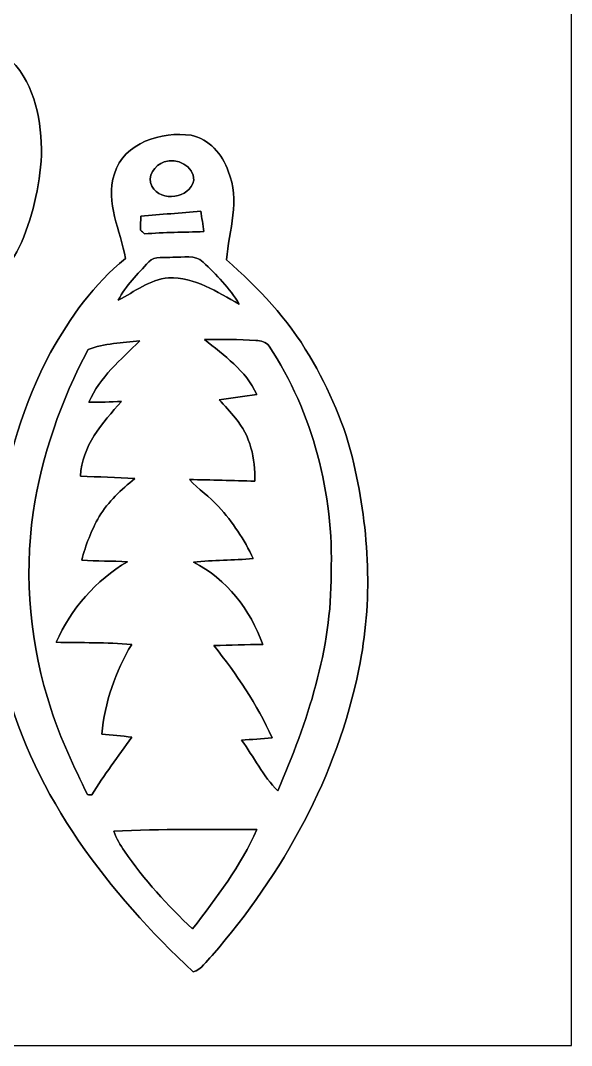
# Model space of a CAD drawing. Header units: centimetres. Extents: x -16.8 to 16.8, y -16.7 to 16.7.
# Drawn here: x 6.68 to 16.77, y -16.67 to 2.1 of the extents above; entities that cross this region are included whole.
import ezdxf

# ---------------------------------------------------------------- set-up
doc = ezdxf.new("R2010")
doc.units = ezdxf.units.CM
doc.header["$MEASUREMENT"] = 0
doc.layers.add('Layer 1', color=7, linetype='Continuous')

msp = doc.modelspace()

# ---------------------------------------------------------------- linework, layer by layer
at = {"layer": 'Layer 1', "color": 7}
for points, knots in [([(-16.77458, 16.66875), (-16.77458, 16.66875), (16.77458, 16.66875), (16.77458, 16.66875), (16.77458, 16.66875), (16.77458, 16.66875), (16.77458, -16.66875), (16.77458, -16.66875), (16.77458, -16.66875), (16.77458, -16.66875), (-16.77458, -16.66875), (-16.77458, -16.66875), (-16.77458, -16.66875), (-16.77458, -16.66875), (-16.77458, 16.66875), (-16.77458, 16.66875), (-16.77458, 16.66875), (-16.77458, 16.66875), (-16.77458, 16.66875), (-16.77458, 16.66875)], [0, 0, 0, 0, 0.16666667, 0.16666667, 0.16666667, 0.16666667, 0.33333333, 0.33333333, 0.33333333, 0.33333333, 0.5, 0.5, 0.5, 0.5, 0.66666667, 0.66666667, 0.66666667, 0.66666667, 1, 1, 1, 1]), ([(2.84692, 7.80697), (2.53224, 7.52193), (2.50578, 7.07355), (2.41229, 6.68655), (2.41229, 6.68655), (2.41759, 6.54861), (2.3054, 6.47594), (2.22074, 6.39374), (2.22074, 6.39374), (2.29341, 6.03038), (2.35126, 5.6642), (2.40136, 5.29731), (2.40136, 5.29731), (2.41371, 4.93818), (2.29835, 4.59246), (2.2479, 4.24004), (2.2479, 4.24004), (2.11843, 3.59481), (2.02494, 2.94323), (1.90253, 2.29694), (1.90253, 2.29694), (1.88948, 2.21933), (1.85596, 2.13395), (1.76953, 2.11667), (1.76953, 2.11667), (1.03187, 1.91064), (0.21837, 1.80799), (-0.39934, 1.31692), (-0.39934, 1.31692), (-1.05445, 0.56621), (-1.25342, -0.55704), (-0.93169, -1.49613), (-0.93169, -1.49613), (-0.51823, -2.47932), (0.5401, -3.11115), (1.59385, -3.10374), (1.59385, -3.10374), (1.64994, -3.1048), (1.73426, -3.1242), (1.73531, -3.1937), (1.73531, -3.1937), (1.76565, -3.92606), (1.81822, -4.66019), (1.95439, -5.38162), (1.95439, -5.38162), (2.06022, -5.92914), (2.21368, -6.48547), (2.54917, -6.9409), (2.54917, -6.9409), (2.75696, -7.17621), (3.08257, -7.37341), (3.40431, -7.24958), (3.40431, -7.24958), (3.74862, -7.09789), (3.90631, -6.7243), (4.0319, -6.39304), (4.0319, -6.39304), (4.32717, -5.43877), (4.3882, -4.43089), (4.39526, -3.43782), (4.39526, -3.43782), (4.30248, -3.23956), (4.53249, -3.18311), (4.65808, -3.17288), (4.65808, -3.17288), (5.20735, -3.06634), (5.7725, -2.93299), (6.23288, -2.59821), (6.23288, -2.59821), (6.40927, -2.45428), (6.54967, -2.26836), (6.64845, -2.0634), (6.64845, -2.0634), (6.90104, -1.53282), (7.02204, -0.94862), (7.06402, -0.36513), (7.06402, -0.36513), (7.05626, 0.24553), (6.95854, 0.90417), (6.51228, 1.36102), (6.51228, 1.36102), (6.02862, 1.8221), (5.38445, 2.07716), (4.74345, 2.2285), (4.74345, 2.2285), (4.62562, 2.27577), (4.38079, 2.23696), (4.36704, 2.42041), (4.36704, 2.42041), (4.20758, 3.29142), (4.06012, 4.1656), (3.9183, 5.03978), (3.9183, 5.03978), (3.931, 5.52838), (4.00826, 6.01557), (3.99521, 6.50593), (3.99521, 6.50593), (3.92324, 6.55461), (3.83081, 6.58812), (3.78813, 6.66785), (3.78813, 6.66785), (3.66324, 7.04815), (3.59092, 7.48065), (3.28683, 7.76676), (3.28683, 7.76676), (3.17676, 7.88035), (2.96686, 7.92939), (2.84692, 7.80697), (2.84692, 7.80697), (2.84692, 7.80697), (2.84692, 7.80697), (2.84692, 7.80697)], [0, 0, 0, 0, 0.03448276, 0.03448276, 0.03448276, 0.03448276, 0.06896552, 0.06896552, 0.06896552, 0.06896552, 0.10344828, 0.10344828, 0.10344828, 0.10344828, 0.13793103, 0.13793103, 0.13793103, 0.13793103, 0.17241379, 0.17241379, 0.17241379, 0.17241379, 0.20689655, 0.20689655, 0.20689655, 0.20689655, 0.24137931, 0.24137931, 0.24137931, 0.24137931, 0.27586207, 0.27586207, 0.27586207, 0.27586207, 0.31034483, 0.31034483, 0.31034483, 0.31034483, 0.34482759, 0.34482759, 0.34482759, 0.34482759, 0.37931034, 0.37931034, 0.37931034, 0.37931034, 0.4137931, 0.4137931, 0.4137931, 0.4137931, 0.44827586, 0.44827586, 0.44827586, 0.44827586, 0.48275862, 0.48275862, 0.48275862, 0.48275862, 0.51724138, 0.51724138, 0.51724138, 0.51724138, 0.55172414, 0.55172414, 0.55172414, 0.55172414, 0.5862069, 0.5862069, 0.5862069, 0.5862069, 0.62068966, 0.62068966, 0.62068966, 0.62068966, 0.65517241, 0.65517241, 0.65517241, 0.65517241, 0.68965517, 0.68965517, 0.68965517, 0.68965517, 0.72413793, 0.72413793, 0.72413793, 0.72413793, 0.75862069, 0.75862069, 0.75862069, 0.75862069, 0.79310345, 0.79310345, 0.79310345, 0.79310345, 0.82758621, 0.82758621, 0.82758621, 0.82758621, 0.86206897, 0.86206897, 0.86206897, 0.86206897, 0.89655172, 0.89655172, 0.89655172, 0.89655172, 0.93103448, 0.93103448, 0.93103448, 0.93103448, 1, 1, 1, 1]), ([(8.39858, -0.70944), (8.22219, -1.24072), (8.51323, -1.74554), (8.59931, -2.26025), (8.59931, -2.26025), (8.02287, -2.72486), (7.58719, -3.34045), (7.22771, -3.9818), (7.22771, -3.9818), (6.73065, -4.91031), (6.42937, -5.93408), (6.26533, -6.97195), (6.26533, -6.97195), (6.08718, -7.98795), (6.13445, -9.04311), (6.39339, -10.04111), (6.39339, -10.04111), (6.9342, -12.11968), (8.29874, -13.87722), (9.84321, -15.3229), (9.84321, -15.3229), (9.99314, -15.2721), (10.08345, -15.12923), (10.18752, -15.02022), (10.18752, -15.02022), (11.48609, -13.52479), (12.48586, -11.73057), (12.87709, -9.77688), (12.87709, -9.77688), (13.13603, -8.53828), (13.07077, -7.24535), (12.78361, -6.01804), (12.78361, -6.01804), (12.62839, -5.31848), (12.33382, -4.65808), (11.97187, -4.04248), (11.97187, -4.04248), (11.57887, -3.36656), (11.03312, -2.79717), (10.45104, -2.28141), (10.45104, -2.28141), (10.49867, -1.74554), (10.7061, -1.18498), (10.48314, -0.66252), (10.48314, -0.66252), (10.37872, -0.3496), (10.13389, -0.07126), (9.80299, -0.00282), (9.80299, -0.00282), (9.2643, 0.07338), (8.57215, -0.13264), (8.39858, -0.70944), (8.39858, -0.70944), (8.39858, -0.70944), (8.39858, -0.70944), (8.39858, -0.70944)], [0, 0, 0, 0, 0.06666667, 0.06666667, 0.06666667, 0.06666667, 0.13333333, 0.13333333, 0.13333333, 0.13333333, 0.2, 0.2, 0.2, 0.2, 0.26666667, 0.26666667, 0.26666667, 0.26666667, 0.33333333, 0.33333333, 0.33333333, 0.33333333, 0.4, 0.4, 0.4, 0.4, 0.46666667, 0.46666667, 0.46666667, 0.46666667, 0.53333333, 0.53333333, 0.53333333, 0.53333333, 0.6, 0.6, 0.6, 0.6, 0.66666667, 0.66666667, 0.66666667, 0.66666667, 0.73333333, 0.73333333, 0.73333333, 0.73333333, 0.8, 0.8, 0.8, 0.8, 0.86666667, 0.86666667, 0.86666667, 0.86666667, 1, 1, 1, 1]), ([(9.3091, -0.4886), (9.53911, -0.40428), (9.85767, -0.56797), (9.85449, -0.82621), (9.85449, -0.82621), (9.77124, -1.1624), (9.26112, -1.23754), (9.08367, -0.93451), (9.08367, -0.93451), (8.98137, -0.75494), (9.13871, -0.54928), (9.3091, -0.4886)], [0, 0, 0, 0, 0.25, 0.25, 0.25, 0.25, 0.5, 0.5, 0.5, 0.5, 1, 1, 1, 1]), ([(8.88224, -1.48096), (9.24807, -1.45344), (9.61425, -1.42593), (9.97973, -1.3903), (9.97973, -1.3903), (10.00231, -1.51483), (10.01712, -1.64006), (10.03406, -1.76636), (10.03406, -1.76636), (9.67246, -1.78047), (9.31051, -1.77553), (8.95032, -1.8094), (8.95032, -1.8094), (8.92492, -1.78541), (8.90023, -1.76142), (8.87554, -1.73814), (8.87554, -1.73814), (8.87695, -1.65206), (8.87942, -1.56633), (8.88224, -1.48096)], [0, 0, 0, 0, 0.16666667, 0.16666667, 0.16666667, 0.16666667, 0.33333333, 0.33333333, 0.33333333, 0.33333333, 0.5, 0.5, 0.5, 0.5, 0.66666667, 0.66666667, 0.66666667, 0.66666667, 1, 1, 1, 1]), ([(9.02617, -2.32234), (9.13765, -2.20063), (9.32674, -2.25637), (9.47102, -2.23203), (9.47102, -2.23203), (9.65059, -2.24861), (9.87848, -2.17805), (10.02277, -2.32481), (10.02277, -2.32481), (10.26971, -2.55482), (10.50854, -2.80282), (10.68423, -3.09351), (10.68423, -3.09351), (10.28065, -2.87373), (9.87072, -2.59962), (9.38953, -2.61303), (9.38953, -2.61303), (9.04028, -2.64195), (8.76688, -2.86667), (8.46949, -3.02331), (8.46949, -3.02331), (8.6039, -2.75378), (8.8265, -2.54282), (9.02617, -2.32234)], [0, 0, 0, 0, 0.14285714, 0.14285714, 0.14285714, 0.14285714, 0.28571429, 0.28571429, 0.28571429, 0.28571429, 0.42857143, 0.42857143, 0.42857143, 0.42857143, 0.57142857, 0.57142857, 0.57142857, 0.57142857, 0.71428571, 0.71428571, 0.71428571, 0.71428571, 1, 1, 1, 1]), ([(10.04605, -3.7398), (10.36108, -3.73697), (10.67576, -3.74191), (10.99079, -3.75849), (10.99079, -3.75849), (11.07969, -3.76379), (11.18129, -3.78178), (11.23386, -3.86292), (11.23386, -3.86292), (12.03537, -5.0867), (12.42236, -6.56661), (12.36839, -8.02569), (12.36839, -8.02569), (12.38215, -9.41282), (11.93482, -10.74773), (11.39155, -12.00714), (11.39155, -12.00714), (11.12202, -11.73551), (10.95269, -11.38308), (10.72691, -11.07722), (10.72691, -11.07722), (10.91212, -11.06276), (11.10051, -11.05853), (11.28571, -11.03524), (11.28571, -11.03524), (11.0169, -10.42176), (10.63237, -9.87037), (10.22209, -9.34508), (10.22209, -9.34508), (10.51948, -9.33591), (10.81758, -9.33097), (11.11567, -9.32533), (11.11567, -9.32533), (10.89166, -8.69174), (10.45422, -8.12518), (9.84814, -7.81826), (9.84814, -7.81826), (10.21115, -7.77981), (10.57734, -7.78581), (10.9414, -7.753), (10.9414, -7.753), (10.77771, -7.40798), (10.56428, -7.08413), (10.30676, -6.80261), (10.30676, -6.80261), (10.14342, -6.62093), (9.94022, -6.483), (9.77124, -6.30767), (9.77124, -6.30767), (10.17199, -6.30943), (10.57169, -6.3306), (10.9728, -6.33377), (10.9728, -6.33377), (10.98303, -5.92808), (10.88672, -5.49945), (10.61791, -5.18442), (10.61791, -5.18442), (10.52301, -5.06589), (10.41823, -4.95618), (10.31663, -4.84434), (10.31663, -4.84434), (10.54664, -4.81118), (10.7756, -4.77908), (11.00631, -4.74733), (11.00631, -4.74733), (10.80311, -4.31024), (10.40906, -4.0319), (10.04605, -3.7398)], [0, 0, 0, 0, 0.05555556, 0.05555556, 0.05555556, 0.05555556, 0.11111111, 0.11111111, 0.11111111, 0.11111111, 0.16666667, 0.16666667, 0.16666667, 0.16666667, 0.22222222, 0.22222222, 0.22222222, 0.22222222, 0.27777778, 0.27777778, 0.27777778, 0.27777778, 0.33333333, 0.33333333, 0.33333333, 0.33333333, 0.38888889, 0.38888889, 0.38888889, 0.38888889, 0.44444444, 0.44444444, 0.44444444, 0.44444444, 0.5, 0.5, 0.5, 0.5, 0.55555556, 0.55555556, 0.55555556, 0.55555556, 0.61111111, 0.61111111, 0.61111111, 0.61111111, 0.66666667, 0.66666667, 0.66666667, 0.66666667, 0.72222222, 0.72222222, 0.72222222, 0.72222222, 0.77777778, 0.77777778, 0.77777778, 0.77777778, 0.83333333, 0.83333333, 0.83333333, 0.83333333, 0.88888889, 0.88888889, 0.88888889, 0.88888889, 1, 1, 1, 1]), ([(7.91386, -3.92748), (8.20773, -3.81282), (8.54569, -3.80189), (8.86178, -3.76943), (8.86178, -3.76943), (8.515, -4.1081), (8.12941, -4.4323), (7.92974, -4.88668), (7.92974, -4.88668), (8.12906, -4.89797), (8.32767, -4.88139), (8.52734, -4.87856), (8.52734, -4.87856), (8.17951, -5.26874), (7.79639, -5.69172), (7.77628, -6.24417), (7.77628, -6.24417), (8.10683, -6.25898), (8.43844, -6.26428), (8.769, -6.28932), (8.769, -6.28932), (8.52523, -6.49252), (8.28252, -6.71019), (8.11706, -6.98465), (8.11706, -6.98465), (7.97489, -7.23371), (7.87294, -7.50429), (7.79815, -7.78051), (7.79815, -7.78051), (8.07685, -7.80097), (8.3566, -7.79886), (8.636, -7.81015), (8.636, -7.81015), (8.05639, -8.14811), (7.60236, -8.67481), (7.32896, -9.28511), (7.32896, -9.28511), (7.79039, -9.29711), (8.25324, -9.28652), (8.71396, -9.32568), (8.71396, -9.32568), (8.41304, -9.82451), (8.22184, -10.38542), (8.16751, -10.9661), (8.16751, -10.9661), (8.34884, -10.98409), (8.53334, -10.99785), (8.71502, -11.02466), (8.71502, -11.02466), (8.46808, -11.37461), (8.20879, -11.7161), (7.98266, -12.08017), (7.98266, -12.08017), (7.96219, -12.07876), (7.92162, -12.07629), (7.90152, -12.07488), (7.90152, -12.07488), (7.65916, -11.5637), (7.40516, -11.05606), (7.23794, -10.51384), (7.23794, -10.51384), (6.85588, -9.35814), (6.73523, -8.11389), (6.91056, -6.90845), (6.91056, -6.90845), (7.06649, -5.86705), (7.41962, -4.85458), (7.91386, -3.92748)], [0, 0, 0, 0, 0.05555556, 0.05555556, 0.05555556, 0.05555556, 0.11111111, 0.11111111, 0.11111111, 0.11111111, 0.16666667, 0.16666667, 0.16666667, 0.16666667, 0.22222222, 0.22222222, 0.22222222, 0.22222222, 0.27777778, 0.27777778, 0.27777778, 0.27777778, 0.33333333, 0.33333333, 0.33333333, 0.33333333, 0.38888889, 0.38888889, 0.38888889, 0.38888889, 0.44444444, 0.44444444, 0.44444444, 0.44444444, 0.5, 0.5, 0.5, 0.5, 0.55555556, 0.55555556, 0.55555556, 0.55555556, 0.61111111, 0.61111111, 0.61111111, 0.61111111, 0.66666667, 0.66666667, 0.66666667, 0.66666667, 0.72222222, 0.72222222, 0.72222222, 0.72222222, 0.77777778, 0.77777778, 0.77777778, 0.77777778, 0.83333333, 0.83333333, 0.83333333, 0.83333333, 0.88888889, 0.88888889, 0.88888889, 0.88888889, 1, 1, 1, 1]), ([(8.38447, -12.74727), (9.25724, -12.694), (10.13284, -12.72117), (11.00737, -12.71482), (11.00737, -12.71482), (10.71562, -13.37874), (10.26689, -13.96083), (9.83121, -14.5355), (9.83121, -14.5355), (9.37154, -14.10123), (8.93833, -13.63486), (8.58485, -13.10957), (8.58485, -13.10957), (8.50018, -12.9988), (8.43386, -12.87674), (8.38447, -12.74727)], [0, 0, 0, 0, 0.2, 0.2, 0.2, 0.2, 0.4, 0.4, 0.4, 0.4, 0.6, 0.6, 0.6, 0.6, 1, 1, 1, 1])]:
    msp.add_open_spline(points, degree=3, knots=knots, dxfattribs=at)
at = {"layer": 'Layer 1', "color": 251}
for points, knots in [([(2.84692, 7.80697), (2.96686, 7.92939), (3.17676, 7.88035), (3.28683, 7.76676), (3.28683, 7.76676), (3.59092, 7.48065), (3.66324, 7.04815), (3.78813, 6.66785), (3.78813, 6.66785), (3.83081, 6.58812), (3.92324, 6.55461), (3.99521, 6.50593), (3.99521, 6.50593), (4.00826, 6.01557), (3.931, 5.52838), (3.9183, 5.03978), (3.9183, 5.03978), (4.06012, 4.1656), (4.20758, 3.29142), (4.36704, 2.42041), (4.36704, 2.42041), (4.38079, 2.23696), (4.62562, 2.27577), (4.74345, 2.2285), (4.74345, 2.2285), (5.38445, 2.07716), (6.02862, 1.8221), (6.51228, 1.36102), (6.51228, 1.36102), (6.95854, 0.90417), (7.05626, 0.24553), (7.06402, -0.36513), (7.06402, -0.36513), (7.02204, -0.94862), (6.90104, -1.53282), (6.64845, -2.0634), (6.64845, -2.0634), (6.54967, -2.26836), (6.40927, -2.45428), (6.23288, -2.59821), (6.23288, -2.59821), (5.7725, -2.93299), (5.20735, -3.06634), (4.65808, -3.17288), (4.65808, -3.17288), (4.53249, -3.18311), (4.30248, -3.23956), (4.39526, -3.43782), (4.39526, -3.43782), (4.3882, -4.43089), (4.32717, -5.43877), (4.0319, -6.39304), (4.0319, -6.39304), (3.90631, -6.7243), (3.74862, -7.09789), (3.40431, -7.24958), (3.40431, -7.24958), (3.08257, -7.37341), (2.75696, -7.17621), (2.54917, -6.9409), (2.54917, -6.9409), (2.21368, -6.48547), (2.06022, -5.92914), (1.95439, -5.38162), (1.95439, -5.38162), (1.81822, -4.66019), (1.76565, -3.92606), (1.73531, -3.1937), (1.73531, -3.1937), (1.73426, -3.1242), (1.64994, -3.1048), (1.59385, -3.10374), (1.59385, -3.10374), (0.5401, -3.11115), (-0.51823, -2.47932), (-0.93169, -1.49613), (-0.93169, -1.49613), (-1.25342, -0.55704), (-1.05445, 0.56621), (-0.39934, 1.31692), (-0.39934, 1.31692), (0.21837, 1.80799), (1.03187, 1.91064), (1.76953, 2.11667), (1.76953, 2.11667), (1.85596, 2.13395), (1.88948, 2.21933), (1.90253, 2.29694), (1.90253, 2.29694), (2.02494, 2.94323), (2.11843, 3.59481), (2.2479, 4.24004), (2.2479, 4.24004), (2.29835, 4.59246), (2.41371, 4.93818), (2.40136, 5.29731), (2.40136, 5.29731), (2.35126, 5.6642), (2.29341, 6.03038), (2.22074, 6.39374), (2.22074, 6.39374), (2.3054, 6.47594), (2.41759, 6.54861), (2.41229, 6.68655), (2.41229, 6.68655), (2.50578, 7.07355), (2.53224, 7.52193), (2.84692, 7.80697), (2.84692, 7.80697), (2.84692, 7.80697), (2.84692, 7.80697), (2.84692, 7.80697)], [0, 0, 0, 0, 0.03448276, 0.03448276, 0.03448276, 0.03448276, 0.06896552, 0.06896552, 0.06896552, 0.06896552, 0.10344828, 0.10344828, 0.10344828, 0.10344828, 0.13793103, 0.13793103, 0.13793103, 0.13793103, 0.17241379, 0.17241379, 0.17241379, 0.17241379, 0.20689655, 0.20689655, 0.20689655, 0.20689655, 0.24137931, 0.24137931, 0.24137931, 0.24137931, 0.27586207, 0.27586207, 0.27586207, 0.27586207, 0.31034483, 0.31034483, 0.31034483, 0.31034483, 0.34482759, 0.34482759, 0.34482759, 0.34482759, 0.37931034, 0.37931034, 0.37931034, 0.37931034, 0.4137931, 0.4137931, 0.4137931, 0.4137931, 0.44827586, 0.44827586, 0.44827586, 0.44827586, 0.48275862, 0.48275862, 0.48275862, 0.48275862, 0.51724138, 0.51724138, 0.51724138, 0.51724138, 0.55172414, 0.55172414, 0.55172414, 0.55172414, 0.5862069, 0.5862069, 0.5862069, 0.5862069, 0.62068966, 0.62068966, 0.62068966, 0.62068966, 0.65517241, 0.65517241, 0.65517241, 0.65517241, 0.68965517, 0.68965517, 0.68965517, 0.68965517, 0.72413793, 0.72413793, 0.72413793, 0.72413793, 0.75862069, 0.75862069, 0.75862069, 0.75862069, 0.79310345, 0.79310345, 0.79310345, 0.79310345, 0.82758621, 0.82758621, 0.82758621, 0.82758621, 0.86206897, 0.86206897, 0.86206897, 0.86206897, 0.89655172, 0.89655172, 0.89655172, 0.89655172, 0.93103448, 0.93103448, 0.93103448, 0.93103448, 1, 1, 1, 1]), ([(8.39858, -0.70944), (8.57215, -0.13264), (9.2643, 0.07338), (9.80299, -0.00282), (9.80299, -0.00282), (10.13389, -0.07126), (10.37872, -0.3496), (10.48314, -0.66252), (10.48314, -0.66252), (10.7061, -1.18498), (10.49867, -1.74554), (10.45104, -2.28141), (10.45104, -2.28141), (11.03312, -2.79717), (11.57887, -3.36656), (11.97187, -4.04248), (11.97187, -4.04248), (12.33382, -4.65808), (12.62839, -5.31848), (12.78361, -6.01804), (12.78361, -6.01804), (13.07077, -7.24535), (13.13603, -8.53828), (12.87709, -9.77688), (12.87709, -9.77688), (12.48586, -11.73057), (11.48609, -13.52479), (10.18752, -15.02022), (10.18752, -15.02022), (10.08345, -15.12923), (9.99314, -15.2721), (9.84321, -15.3229), (9.84321, -15.3229), (8.29874, -13.87722), (6.9342, -12.11968), (6.39339, -10.04111), (6.39339, -10.04111), (6.13445, -9.04311), (6.08718, -7.98795), (6.26533, -6.97195), (6.26533, -6.97195), (6.42937, -5.93408), (6.73065, -4.91031), (7.22771, -3.9818), (7.22771, -3.9818), (7.58719, -3.34045), (8.02287, -2.72486), (8.59931, -2.26025), (8.59931, -2.26025), (8.51323, -1.74554), (8.22219, -1.24072), (8.39858, -0.70944), (8.39858, -0.70944), (8.39858, -0.70944), (8.39858, -0.70944), (8.39858, -0.70944)], [0, 0, 0, 0, 0.06666667, 0.06666667, 0.06666667, 0.06666667, 0.13333333, 0.13333333, 0.13333333, 0.13333333, 0.2, 0.2, 0.2, 0.2, 0.26666667, 0.26666667, 0.26666667, 0.26666667, 0.33333333, 0.33333333, 0.33333333, 0.33333333, 0.4, 0.4, 0.4, 0.4, 0.46666667, 0.46666667, 0.46666667, 0.46666667, 0.53333333, 0.53333333, 0.53333333, 0.53333333, 0.6, 0.6, 0.6, 0.6, 0.66666667, 0.66666667, 0.66666667, 0.66666667, 0.73333333, 0.73333333, 0.73333333, 0.73333333, 0.8, 0.8, 0.8, 0.8, 0.86666667, 0.86666667, 0.86666667, 0.86666667, 1, 1, 1, 1]), ([(9.3091, -0.4886), (9.13871, -0.54928), (8.98137, -0.75494), (9.08367, -0.93451), (9.08367, -0.93451), (9.26112, -1.23754), (9.77124, -1.1624), (9.85449, -0.82621), (9.85449, -0.82621), (9.85767, -0.56797), (9.53911, -0.40428), (9.3091, -0.4886), (9.3091, -0.4886), (9.3091, -0.4886), (9.3091, -0.4886), (9.3091, -0.4886)], [0, 0, 0, 0, 0.2, 0.2, 0.2, 0.2, 0.4, 0.4, 0.4, 0.4, 0.6, 0.6, 0.6, 0.6, 1, 1, 1, 1]), ([(8.88224, -1.48096), (8.87942, -1.56633), (8.87695, -1.65206), (8.87554, -1.73814), (8.87554, -1.73814), (8.90023, -1.76142), (8.92492, -1.78541), (8.95032, -1.8094), (8.95032, -1.8094), (9.31051, -1.77553), (9.67246, -1.78047), (10.03406, -1.76636), (10.03406, -1.76636), (10.01712, -1.64006), (10.00231, -1.51483), (9.97973, -1.3903), (9.97973, -1.3903), (9.61425, -1.42593), (9.24807, -1.45344), (8.88224, -1.48096), (8.88224, -1.48096), (8.88224, -1.48096), (8.88224, -1.48096), (8.88224, -1.48096)], [0, 0, 0, 0, 0.14285714, 0.14285714, 0.14285714, 0.14285714, 0.28571429, 0.28571429, 0.28571429, 0.28571429, 0.42857143, 0.42857143, 0.42857143, 0.42857143, 0.57142857, 0.57142857, 0.57142857, 0.57142857, 0.71428571, 0.71428571, 0.71428571, 0.71428571, 1, 1, 1, 1]), ([(9.02617, -2.32234), (8.8265, -2.54282), (8.6039, -2.75378), (8.46949, -3.02331), (8.46949, -3.02331), (8.76688, -2.86667), (9.04028, -2.64195), (9.38953, -2.61303), (9.38953, -2.61303), (9.87072, -2.59962), (10.28065, -2.87373), (10.68423, -3.09351), (10.68423, -3.09351), (10.50854, -2.80282), (10.26971, -2.55482), (10.02277, -2.32481), (10.02277, -2.32481), (9.87848, -2.17805), (9.65059, -2.24861), (9.47102, -2.23203), (9.47102, -2.23203), (9.32674, -2.25637), (9.13765, -2.20063), (9.02617, -2.32234), (9.02617, -2.32234), (9.02617, -2.32234), (9.02617, -2.32234), (9.02617, -2.32234)], [0, 0, 0, 0, 0.125, 0.125, 0.125, 0.125, 0.25, 0.25, 0.25, 0.25, 0.375, 0.375, 0.375, 0.375, 0.5, 0.5, 0.5, 0.5, 0.625, 0.625, 0.625, 0.625, 0.75, 0.75, 0.75, 0.75, 1, 1, 1, 1]), ([(10.04605, -3.7398), (10.40906, -4.0319), (10.80311, -4.31024), (11.00631, -4.74733), (11.00631, -4.74733), (10.7756, -4.77908), (10.54664, -4.81118), (10.31663, -4.84434), (10.31663, -4.84434), (10.41823, -4.95618), (10.52301, -5.06589), (10.61791, -5.18442), (10.61791, -5.18442), (10.88672, -5.49945), (10.98303, -5.92808), (10.9728, -6.33377), (10.9728, -6.33377), (10.57169, -6.3306), (10.17199, -6.30943), (9.77124, -6.30767), (9.77124, -6.30767), (9.94022, -6.483), (10.14342, -6.62093), (10.30676, -6.80261), (10.30676, -6.80261), (10.56428, -7.08413), (10.77771, -7.40798), (10.9414, -7.753), (10.9414, -7.753), (10.57734, -7.78581), (10.21115, -7.77981), (9.84814, -7.81826), (9.84814, -7.81826), (10.45422, -8.12518), (10.89166, -8.69174), (11.11567, -9.32533), (11.11567, -9.32533), (10.81758, -9.33097), (10.51948, -9.33591), (10.22209, -9.34508), (10.22209, -9.34508), (10.63237, -9.87037), (11.0169, -10.42176), (11.28571, -11.03524), (11.28571, -11.03524), (11.10051, -11.05853), (10.91212, -11.06276), (10.72691, -11.07722), (10.72691, -11.07722), (10.95269, -11.38308), (11.12202, -11.73551), (11.39155, -12.00714), (11.39155, -12.00714), (11.93482, -10.74773), (12.38215, -9.41282), (12.36839, -8.02569), (12.36839, -8.02569), (12.42236, -6.56661), (12.03537, -5.0867), (11.23386, -3.86292), (11.23386, -3.86292), (11.18129, -3.78178), (11.07969, -3.76379), (10.99079, -3.75849), (10.99079, -3.75849), (10.67576, -3.74191), (10.36108, -3.73697), (10.04605, -3.7398), (10.04605, -3.7398), (10.04605, -3.7398), (10.04605, -3.7398), (10.04605, -3.7398)], [0, 0, 0, 0, 0.05263158, 0.05263158, 0.05263158, 0.05263158, 0.10526316, 0.10526316, 0.10526316, 0.10526316, 0.15789474, 0.15789474, 0.15789474, 0.15789474, 0.21052632, 0.21052632, 0.21052632, 0.21052632, 0.26315789, 0.26315789, 0.26315789, 0.26315789, 0.31578947, 0.31578947, 0.31578947, 0.31578947, 0.36842105, 0.36842105, 0.36842105, 0.36842105, 0.42105263, 0.42105263, 0.42105263, 0.42105263, 0.47368421, 0.47368421, 0.47368421, 0.47368421, 0.52631579, 0.52631579, 0.52631579, 0.52631579, 0.57894737, 0.57894737, 0.57894737, 0.57894737, 0.63157895, 0.63157895, 0.63157895, 0.63157895, 0.68421053, 0.68421053, 0.68421053, 0.68421053, 0.73684211, 0.73684211, 0.73684211, 0.73684211, 0.78947368, 0.78947368, 0.78947368, 0.78947368, 0.84210526, 0.84210526, 0.84210526, 0.84210526, 0.89473684, 0.89473684, 0.89473684, 0.89473684, 1, 1, 1, 1]), ([(7.91386, -3.92748), (7.41962, -4.85458), (7.06649, -5.86705), (6.91056, -6.90845), (6.91056, -6.90845), (6.73523, -8.11389), (6.85588, -9.35814), (7.23794, -10.51384), (7.23794, -10.51384), (7.40516, -11.05606), (7.65916, -11.5637), (7.90152, -12.07488), (7.90152, -12.07488), (7.92162, -12.07629), (7.96219, -12.07876), (7.98266, -12.08017), (7.98266, -12.08017), (8.20879, -11.7161), (8.46808, -11.37461), (8.71502, -11.02466), (8.71502, -11.02466), (8.53334, -10.99785), (8.34884, -10.98409), (8.16751, -10.9661), (8.16751, -10.9661), (8.22184, -10.38542), (8.41304, -9.82451), (8.71396, -9.32568), (8.71396, -9.32568), (8.25324, -9.28652), (7.79039, -9.29711), (7.32896, -9.28511), (7.32896, -9.28511), (7.60236, -8.67481), (8.05639, -8.14811), (8.636, -7.81015), (8.636, -7.81015), (8.3566, -7.79886), (8.07685, -7.80097), (7.79815, -7.78051), (7.79815, -7.78051), (7.87294, -7.50429), (7.97489, -7.23371), (8.11706, -6.98465), (8.11706, -6.98465), (8.28252, -6.71019), (8.52523, -6.49252), (8.769, -6.28932), (8.769, -6.28932), (8.43844, -6.26428), (8.10683, -6.25898), (7.77628, -6.24417), (7.77628, -6.24417), (7.79639, -5.69172), (8.17951, -5.26874), (8.52734, -4.87856), (8.52734, -4.87856), (8.32767, -4.88139), (8.12906, -4.89797), (7.92974, -4.88668), (7.92974, -4.88668), (8.12941, -4.4323), (8.515, -4.1081), (8.86178, -3.76943), (8.86178, -3.76943), (8.54569, -3.80189), (8.20773, -3.81282), (7.91386, -3.92748), (7.91386, -3.92748), (7.91386, -3.92748), (7.91386, -3.92748), (7.91386, -3.92748)], [0, 0, 0, 0, 0.05263158, 0.05263158, 0.05263158, 0.05263158, 0.10526316, 0.10526316, 0.10526316, 0.10526316, 0.15789474, 0.15789474, 0.15789474, 0.15789474, 0.21052632, 0.21052632, 0.21052632, 0.21052632, 0.26315789, 0.26315789, 0.26315789, 0.26315789, 0.31578947, 0.31578947, 0.31578947, 0.31578947, 0.36842105, 0.36842105, 0.36842105, 0.36842105, 0.42105263, 0.42105263, 0.42105263, 0.42105263, 0.47368421, 0.47368421, 0.47368421, 0.47368421, 0.52631579, 0.52631579, 0.52631579, 0.52631579, 0.57894737, 0.57894737, 0.57894737, 0.57894737, 0.63157895, 0.63157895, 0.63157895, 0.63157895, 0.68421053, 0.68421053, 0.68421053, 0.68421053, 0.73684211, 0.73684211, 0.73684211, 0.73684211, 0.78947368, 0.78947368, 0.78947368, 0.78947368, 0.84210526, 0.84210526, 0.84210526, 0.84210526, 0.89473684, 0.89473684, 0.89473684, 0.89473684, 1, 1, 1, 1]), ([(8.38447, -12.74727), (8.43386, -12.87674), (8.50018, -12.9988), (8.58485, -13.10957), (8.58485, -13.10957), (8.93833, -13.63486), (9.37154, -14.10123), (9.83121, -14.5355), (9.83121, -14.5355), (10.26689, -13.96083), (10.71562, -13.37874), (11.00737, -12.71482), (11.00737, -12.71482), (10.13284, -12.72117), (9.25724, -12.694), (8.38447, -12.74727)], [0, 0, 0, 0, 0.2, 0.2, 0.2, 0.2, 0.4, 0.4, 0.4, 0.4, 0.6, 0.6, 0.6, 0.6, 1, 1, 1, 1])]:
    msp.add_open_spline(points, degree=3, knots=knots, dxfattribs=at)

doc.saveas('drawing.dxf')
